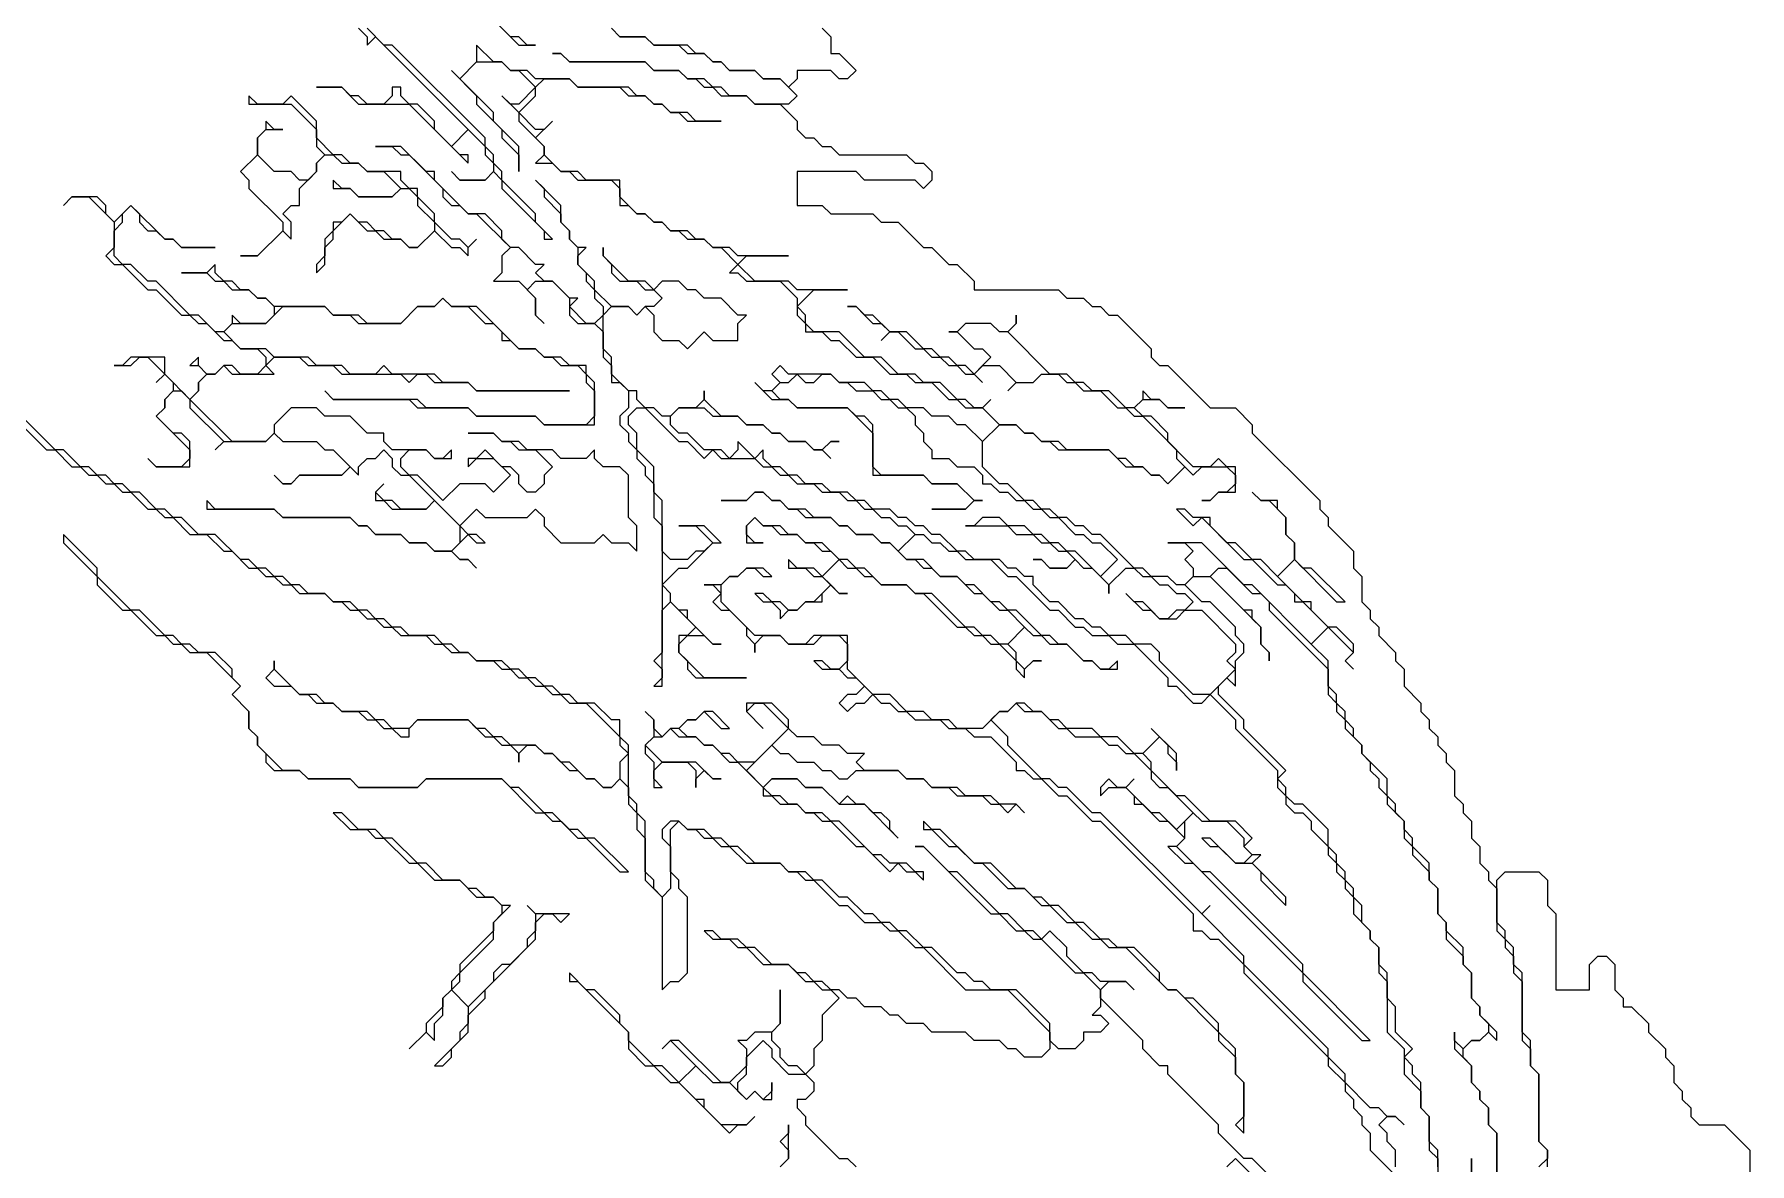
# Model space of a CAD drawing. Header units: metres. Extents: x 0 to 1000, y 0 to 1405.
# Drawn here: x 644.9 to 695.7, y 851.1 to 884.6 of the extents above; entities that cross this region are included whole.
import ezdxf

# ---------------------------------------------------------------- set-up
doc = ezdxf.new("R2010")
doc.units = ezdxf.units.M

msp = doc.modelspace()

# ---------------------------------------------------------------- linework, layer by layer
for points in [[(654.5, 884.75), (654.75, 884.5), (654.75, 884.25), (655, 884.5), (657.75, 881.75), (657.25, 881.25), (656.75, 881.75), (656.75, 882), (656.25, 882.5), (656, 882.5), (655.75, 882.75), (655.75, 883), (655.5, 883), (655.5, 882.75), (655.25, 882.5), (654.75, 882.5), (654.5, 882.75), (654.25, 882.75), (654, 883), (653.25, 883), (654, 883), (654.5, 882.5), (656, 882.5), (657.75, 880.75), (657.75, 881), (657.5, 881), (657.25, 881.25), (657.75, 881.75), (658.25, 881.25), (658.25, 881), (658.5, 880.75), (658.5, 880.5), (658.25, 880.25), (657.5, 880.25), (657.25, 880.5), (657.5, 880.25), (658.25, 880.25), (658.5, 880.5), (658.75, 880.25), (658.75, 880), (660, 878.75), (660, 878.5), (660.25, 878.5), (659.75, 879), (659.75, 879.25), (658.75, 880.25), (658.75, 880.5), (658.5, 880.75), (658.5, 881), (658.25, 881.25), (658.25, 881.5), (655.5, 884.25), (655.25, 884.25), (654.75, 884.75)], [(658.75, 884.75), (659.25, 884.25), (659.75, 884.25), (659.5, 884.25), (659.25, 884.5), (659, 884.5), (658.5, 885)], [(662, 884.75), (662.25, 884.5), (663, 884.5), (663.25, 884.25), (664, 884.25), (664.25, 884), (664.75, 884), (665, 883.75), (665.25, 883.75), (665.5, 883.5), (666.25, 883.5), (666.5, 883.25), (667, 883.25), (667.5, 882.75), (667.25, 882.5), (666.25, 882.5), (666, 882.75), (665.5, 882.75), (665.25, 883), (665, 883), (664.75, 883.25), (664.25, 883.25), (664, 883.5), (663.25, 883.5), (663, 883.75), (660.75, 883.75), (660.5, 884), (660.25, 884), (660.5, 884), (660.75, 883.75), (663, 883.75), (663.25, 883.5), (664, 883.5), (664.25, 883.25), (664.5, 883.25), (664.75, 883), (665, 883), (665.25, 882.75), (666, 882.75), (666.25, 882.5), (667, 882.5), (667.5, 882), (667.5, 881.75), (667.75, 881.5), (668, 881.5), (668.25, 881.25), (668.5, 881.25), (668.75, 881), (670.75, 881), (671, 880.75), (671.25, 880.75), (671.5, 880.5), (671.5, 880.25), (671.25, 880), (671, 880.25), (669.5, 880.25), (669.25, 880.5), (667.5, 880.5), (667.5, 879.5), (668.25, 879.5), (668.5, 879.25), (669.75, 879.25), (670, 879), (670.5, 879), (671.25, 878.25), (671.5, 878.25), (672, 877.75), (672.25, 877.75), (672.75, 877.25), (672.75, 877), (675.25, 877), (675.5, 876.75), (676, 876.75), (676.25, 876.5), (676.5, 876.5), (676.75, 876.25), (677, 876.25), (678, 875.25), (678, 875), (678.25, 874.75), (678.5, 874.75), (679.75, 873.5), (680.5, 873.5), (681, 873), (681, 872.75), (683, 870.75), (683, 870.5), (683.25, 870.25), (683.25, 870), (684, 869.25), (684, 868.75), (684.25, 868.5), (684.25, 867.75), (684.5, 867.5), (684.5, 867.25), (684.75, 867), (684.75, 866.75), (685.25, 866.25), (685.25, 866), (685.5, 865.75), (685.5, 865.25), (686, 864.75), (686, 864.5), (686.25, 864.25), (686.25, 864), (686.5, 863.75), (686.5, 863.5), (686.75, 863.25), (686.75, 863), (687, 862.75), (687, 862), (687.25, 861.75), (687.25, 861.5), (687.5, 861.25), (687.5, 860.75), (687.75, 860.5), (687.75, 860), (688, 859.75), (688, 859.5), (688.25, 859.25), (688.25, 858), (688.5, 857.75), (688.5, 857.5), (688.75, 857.25), (688.75, 856.75), (689, 856.5), (689, 854.75), (689.25, 854.5), (689.25, 854), (689.5, 853.75), (689.5, 851.75), (689.75, 851.5), (689.75, 851.25), (689.5, 851)], [(668.25, 884.75), (668.5, 884.5), (668.5, 884), (668.75, 884), (669.25, 883.5), (669, 883.25), (668.75, 883.25), (668.5, 883.5), (667.5, 883.5), (667.5, 883.25), (667.25, 883), (667, 883.25), (666.5, 883.25), (666.25, 883.5), (665.5, 883.5), (665.25, 883.75), (665, 883.75), (664.75, 884), (664.5, 884), (664.25, 884.25), (663.25, 884.25), (663, 884.5), (662.25, 884.5), (662, 884.75)], [(688.25, 846.5), (688.25, 852), (688, 852.25), (688, 852.75), (687.75, 853), (687.75, 853.25), (687.5, 853.5), (687.5, 854), (687.25, 854.25), (687.25, 854.5), (687.5, 854.75), (687.75, 854.75), (688, 855), (688.25, 854.75), (688.25, 855), (687.75, 855.5), (687.75, 855.75), (687.5, 856), (687.5, 856.75), (687.25, 857), (687.25, 857.5), (686.75, 858), (686.75, 858.25), (686.5, 858.5), (686.5, 859.25), (686.25, 859.5), (686.25, 860), (685.75, 860.5), (685.75, 860.75), (685.5, 861), (685.5, 861.25), (685.25, 861.5), (685.25, 861.75), (685, 862), (685, 862.5), (684.25, 863.25), (684.25, 863.5), (684, 863.75), (684, 864), (683.75, 864.25), (683.75, 864.5), (683.5, 864.75), (683.5, 865), (683.25, 865.25), (683.25, 866), (682.75, 866.5), (683.25, 867), (684, 866.25), (683.75, 866), (684, 865.75), (683.75, 866), (684, 866.25), (684, 866.5), (683.5, 867), (683.25, 867), (682.75, 867.5), (682.75, 867.75), (682.5, 867.75), (681.75, 868.5), (682.25, 869), (683.5, 867.75), (683.75, 867.75), (682.75, 868.75), (682.5, 868.75), (682.25, 869), (682.25, 869.5), (682, 869.75), (682, 870.25), (681.75, 870.5), (681.75, 870.75), (681.25, 870.75), (681, 871), (681.25, 870.75), (681.5, 870.75), (682, 870.25), (682, 869.75), (682.25, 869.5), (682.25, 869), (681.75, 868.5), (681.25, 869), (681, 869), (680.5, 869.5), (680.25, 869.5), (679.75, 870), (679.75, 870.25), (679.25, 870.25), (679, 870.5), (678.75, 870.5), (679.25, 870), (679.5, 870.25), (680.75, 869), (681, 869), (681.75, 868.25), (682, 868.25), (682.25, 868), (682.25, 867.75), (682.5, 867.75), (683.25, 867), (682.75, 866.5), (681, 868.25), (680.75, 868.25), (679.5, 869.5), (678.5, 869.5), (679, 869.5), (679.25, 869.25), (679, 869), (679.25, 868.75), (679.25, 868.5), (679, 868.25), (678.75, 868.25), (678.5, 868.5), (678, 868.5), (677.75, 868.75), (677.5, 868.75), (676.5, 869.75), (676.25, 869.75), (676, 870), (675.75, 870), (675.5, 870.25), (675.25, 870.25), (675, 870.5), (674.75, 870.5), (674.5, 870.75), (674.25, 870.75), (673.75, 871.25), (673.5, 871.25), (673, 871.75), (673, 872.5), (673.5, 873), (674, 873), (674.25, 872.75), (674.5, 872.75), (674.75, 872.5), (675, 872.5), (675.25, 872.25), (676.75, 872.25), (677.25, 871.75), (677.75, 871.75), (678, 871.5), (678.25, 871.5), (678.5, 871.25), (679, 871.75), (679.25, 871.5), (679.5, 871.75), (680.25, 871.75), (680.5, 871.5), (680.5, 871.25), (680.25, 871), (680, 871), (679.75, 870.75), (679.5, 870.75), (679.75, 870.75), (680, 871), (680.5, 871), (680.5, 871.75), (680.25, 871.75), (680, 872), (679.75, 871.75), (679.25, 871.75), (678.5, 872.5), (678.5, 872.75), (678, 873.25), (677.75, 873.25), (677.5, 873.5), (677.75, 873.75), (678.25, 873.75), (678.5, 873.5), (679, 873.5), (678.5, 873.5), (678.25, 873.75), (678, 873.75), (677.75, 874), (677.75, 873.75), (677.5, 873.5), (677.25, 873.5), (676.75, 874), (676.25, 874), (676, 874.25), (675.75, 874.25), (675.5, 874.5), (675, 874.5), (673.75, 875.75), (674, 876), (674, 876.25), (674, 876), (673.75, 875.75), (673.5, 875.75), (673.25, 876), (672.5, 876), (672.25, 875.75), (672, 875.75), (672.25, 875.75), (672.75, 875.25), (673, 875.25), (673.25, 875), (672.75, 874.5), (672.5, 874.75), (672.25, 874.75), (672, 875), (671.75, 875), (671.5, 875.25), (671.25, 875.25), (670.75, 875.75), (670.25, 875.75), (669.75, 876.25), (669.5, 876.25), (669.25, 876.5), (669, 876.5), (669.25, 876.5), (669.75, 876), (670, 876), (670.25, 875.75), (670, 875.5), (670.25, 875.75), (670.5, 875.75), (671, 875.25), (671.25, 875.25), (671.5, 875), (671.75, 875), (672, 874.75), (672.25, 874.75), (672.5, 874.5), (672.75, 874.5), (673, 874.25), (672.75, 874.5), (673, 874.75), (673.5, 874.75), (674, 874.25), (673.75, 874), (674, 874.25), (674.5, 874.25), (674.75, 874.5), (675.25, 874.5), (675.5, 874.25), (675.75, 874.25), (676, 874), (676.5, 874), (677, 873.5), (677.25, 873.5), (677.5, 873.25), (677.75, 873.25), (678.75, 872.25), (678.75, 872), (679, 871.75), (678.5, 871.25), (678.25, 871.5), (678, 871.5), (677.75, 871.75), (677.5, 871.75), (677.25, 872), (677, 872), (676.75, 872.25), (675.5, 872.25), (675.25, 872.5), (674.75, 872.5), (674.5, 872.75), (674.25, 872.75), (674, 873), (673.5, 873), (673, 873.5), (673.25, 873.75), (673, 873.5), (672.75, 873.5), (672.5, 873.75), (672.25, 873.75), (671.75, 874.25), (671.25, 874.25), (671, 874.5), (670.5, 874.5), (670, 875), (669.5, 875), (668.75, 875.75), (668, 875.75), (667.75, 876), (667.75, 876.25), (667.5, 876.5), (668, 877), (669, 877), (667.5, 877), (667.25, 877.25), (666.25, 877.25), (665.75, 877.75), (666, 878), (667.25, 878), (665.75, 878), (665.5, 878.25), (665, 878.25), (664.75, 878.5), (664.5, 878.5), (664.25, 878.75), (663.75, 878.75), (663.5, 879), (663.25, 879), (663, 879.25), (662.75, 879.25), (662.25, 879.75), (662.25, 880.25), (661.25, 880.25), (661, 880.5), (660.5, 880.5), (660, 881), (660, 881.25), (659.75, 881.5), (660.25, 882), (660, 881.75), (659.75, 881.75), (659.25, 882.25), (659.75, 882.75), (659.75, 883), (660, 883.25), (660.75, 883.25), (661, 883), (662.25, 883), (662.5, 882.75), (663, 882.75), (663.25, 882.5), (663.5, 882.5), (663.75, 882.25), (664, 882.25), (664.25, 882), (665.25, 882), (664.5, 882), (664.25, 882.25), (663.75, 882.25), (663.5, 882.5), (663.25, 882.5), (663, 882.75), (662.75, 882.75), (662.5, 883), (661, 883), (660.75, 883.25), (659.75, 883.25), (659.5, 883.5), (659, 883.5), (658.75, 883.75), (658.5, 883.75), (658, 884.25), (658, 883.75), (657.5, 883.25), (657.25, 883.5), (658, 882.75), (658, 882.5), (658.75, 881.75), (658.75, 881.5), (659.25, 881), (659.25, 880.5), (659.25, 881.25), (658.5, 882), (658.5, 882.25), (657.5, 883.25), (658, 883.75), (658.75, 883.75), (659, 883.5), (659.25, 883.5), (659.75, 883), (659.25, 882.5), (659, 882.5), (658.75, 882.75), (659.25, 882.25), (659.25, 882), (660, 881.25), (660, 881), (659.75, 880.75), (660.25, 880.75), (660.5, 880.5), (660.75, 880.5), (661, 880.25), (662, 880.25), (662.25, 880), (662.25, 879.5), (662.5, 879.5), (662.75, 879.25), (663, 879.25), (663.25, 879), (663.5, 879), (663.75, 878.75), (664, 878.75), (664.25, 878.5), (664.75, 878.5), (665, 878.25), (665.25, 878.25), (665.75, 877.75), (665.5, 877.5), (665.75, 877.5), (666, 877.25), (667, 877.25), (667.5, 876.75), (667.5, 876.25), (667.75, 876), (667.75, 875.75), (668.25, 875.75), (668.5, 875.5), (668.75, 875.5), (669.25, 875), (669.75, 875), (670.25, 874.5), (670.75, 874.5), (671, 874.25), (671.5, 874.25), (672, 873.75), (672.25, 873.75), (672.5, 873.5), (673, 873.5), (673.5, 873), (673, 872.5), (672.5, 873), (672.25, 873), (672, 873.25), (671.5, 873.25), (671.25, 873.5), (670.75, 873.5), (670.5, 873.75), (670.25, 873.75), (670, 874), (669.75, 874), (669.5, 874.25), (668.75, 874.25), (668.5, 874.5), (667.25, 874.5), (667, 874.75), (666.75, 874.5), (667, 874.25), (666.75, 874), (666.5, 874), (666.25, 874.25), (666.75, 873.75), (667.25, 873.75), (667.5, 873.5), (669, 873.5), (669.75, 872.75), (669.75, 871.5), (671.25, 871.5), (671.5, 871.25), (672.25, 871.25), (672.75, 870.75), (672.5, 870.5), (671.5, 870.5), (672.5, 870.5), (672.75, 870.75), (673, 870.75), (672.75, 870.75), (672.25, 871.25), (671.5, 871.25), (671.25, 871.5), (670, 871.5), (669.75, 871.75), (669.75, 873), (669.5, 873.25), (669.25, 873.25), (669, 873.5), (667.5, 873.5), (667.25, 873.75), (667, 873.75), (666.75, 874), (667, 874.25), (667.25, 874.25), (667.5, 874.5), (667.75, 874.25), (668, 874.25), (668.25, 874.5), (668.5, 874.5), (668.75, 874.25), (669, 874.25), (669.25, 874), (669.75, 874), (670, 873.75), (670.25, 873.75), (670.5, 873.5), (670.75, 873.5), (671, 873.25), (671, 873), (671.25, 872.75), (671.25, 872.5), (671.5, 872.25), (671.5, 872), (672, 872), (672.25, 871.75), (672.75, 871.75), (673, 871.5), (673, 871.25), (673.25, 871.25), (673.5, 871), (673.75, 871), (674, 870.75), (674.25, 870.75), (674.5, 870.5), (674.75, 870.5), (675, 870.25), (675.25, 870.25), (675.75, 869.75), (676, 869.75), (676.25, 869.5), (676.5, 869.5), (677, 869), (676.5, 868.5), (675.75, 869.25), (675.5, 869.25), (675.25, 869.5), (675, 869.5), (674.75, 869.75), (674.5, 869.75), (674.25, 870), (673.75, 870), (673.5, 870.25), (673, 870.25), (672.75, 870), (672.5, 870), (673.75, 870), (674, 869.75), (674.5, 869.75), (674.75, 869.5), (675, 869.5), (675.25, 869.25), (675.5, 869.25), (675.75, 869), (675.5, 868.75), (675, 868.75), (674.75, 869), (674.5, 869), (674.75, 869), (675, 868.75), (675.5, 868.75), (675.75, 869), (676, 868.75), (676.25, 868.75), (676.75, 868.25), (676.75, 868), (676.75, 868.25), (677.25, 868.75), (677.5, 868.75), (677.75, 868.5), (678, 868.5), (678.25, 868.25), (678.5, 868.25), (678.75, 868), (679, 868), (679.25, 867.75), (679, 867.5), (678.75, 867.5), (678.5, 867.25), (678.25, 867.25), (677.75, 867.75), (677.5, 867.75), (677.25, 868), (677.75, 867.5), (678, 867.5), (678.25, 867.25), (678.75, 867.25), (679, 867.5), (679.5, 867.5), (680.5, 866.5), (680.5, 866.25), (680.25, 866), (680.5, 865.75), (679.75, 865), (679.25, 865), (678.25, 866), (678.25, 866.25), (678, 866.5), (677.5, 866.5), (677.25, 866.75), (676.75, 866.75), (676.5, 867), (676.25, 867), (676, 867.25), (675.75, 867.25), (675.25, 867.75), (675, 867.75), (674.5, 868.25), (674.5, 868.5), (674.25, 868.5), (674, 868.75), (673.75, 868.75), (673.5, 869), (672.75, 869), (672.5, 869.25), (672.25, 869.25), (671.75, 869.75), (671.5, 869.75), (671.25, 870), (671, 870), (670.75, 870.25), (670.5, 870.25), (670.25, 870.5), (669.75, 870.5), (669.5, 870.75), (669.25, 870.75), (669, 871), (668.5, 871), (668.25, 871.25), (667.75, 871.25), (667.5, 871.5), (667.25, 871.5), (667, 871.75), (666.75, 871.75), (666.5, 872), (666.5, 872.25), (666.25, 872), (665.75, 872.5), (665.75, 872.25), (665.5, 872), (665.25, 872.25), (664.75, 872.25), (664.25, 872.75), (664, 872.75), (663.75, 873), (663.75, 873.25), (664, 873.5), (664.75, 873.5), (665, 873.25), (665.75, 873.25), (666, 873), (666.5, 873), (666.75, 872.75), (667, 872.75), (667.25, 872.5), (667.75, 872.5), (668, 872.25), (668.25, 872.25), (668.5, 872), (668.25, 872.25), (668.5, 872.5), (668.75, 872.5), (668.5, 872.5), (668.25, 872.25), (668, 872.25), (667.75, 872.5), (667.25, 872.5), (667, 872.75), (666.75, 872.75), (666.5, 873), (666, 873), (665.75, 873.25), (665.25, 873.25), (664.75, 873.75), (664.75, 874), (664.75, 873.75), (664.5, 873.5), (664, 873.5), (663.75, 873.25), (663.5, 873.25), (663.25, 873.5), (663, 873.5), (662.75, 873.75), (662.75, 874), (662.5, 874), (662, 874.5), (662, 875), (661.75, 875.25), (661.75, 876.25), (662, 876.5), (662.5, 876.5), (662.75, 876.25), (663, 876.5), (663.25, 876.25), (663.25, 875.75), (663.5, 875.5), (664, 875.5), (664.25, 875.25), (664.75, 875.75), (665, 875.5), (665.75, 875.5), (665.75, 876), (666, 876.25), (665.75, 876.25), (665.25, 876.75), (664.75, 876.75), (664.5, 877), (664.25, 877), (664, 877.25), (663.5, 877.25), (663.25, 877), (663, 877.25), (662.5, 877.25), (661.75, 878), (661.75, 878.25), (661.75, 878), (662, 877.75), (662, 877.5), (662.25, 877.25), (662.75, 877.25), (663, 877), (663.25, 877), (663.5, 876.75), (663.25, 876.5), (663, 876.5), (662.75, 876.25), (662.5, 876.5), (662, 876.5), (661.5, 877), (661.5, 877.25), (661, 877.75), (661, 878), (661.25, 878.25), (661, 878.25), (660.75, 878.5), (660.75, 878.75), (660.5, 879), (660.5, 879.5), (659.75, 880.25), (660, 880), (660, 879.75), (660.5, 879.25), (660.5, 879), (660.75, 878.75), (660.75, 878.5), (661, 878.25), (661, 877.75), (661.25, 877.5), (661.25, 877.25), (661.5, 877), (661.5, 876.75), (661.75, 876.5), (661.75, 876.25), (661.5, 876), (661.25, 876), (660.75, 876.5), (661, 876.75), (660.75, 876.75), (660.25, 877.25), (660, 877.25), (659.75, 877.5), (660, 877.75), (659.75, 877.75), (659.25, 878.25), (659, 878.25), (658.75, 878.5), (658.75, 878.75), (658.25, 879.25), (657.75, 879.25), (656.75, 880.25), (656.75, 880.5), (656.5, 880.5), (655.75, 881.25), (655, 881.25), (655.5, 881.25), (655.75, 881), (656, 881), (657, 880), (657, 879.75), (657.25, 879.5), (657.5, 879.5), (657.75, 879.25), (658, 879.25), (659, 878.25), (658.75, 878), (658.75, 877.5), (658.5, 877.25), (659.25, 877.25), (659.75, 876.75), (659.75, 876.25), (660, 876), (659.75, 876.25), (659.75, 876.75), (659.5, 877), (659.75, 877.25), (660.25, 877.25), (660.75, 876.75), (660.75, 876.25), (661, 876), (661.5, 876), (661.75, 875.75), (661.75, 875), (662, 874.75), (662, 874.25), (662.25, 874.25), (662.5, 874), (662.5, 873.5), (662.25, 873.25), (662.25, 873), (662.5, 872.75), (662.5, 872.5), (662.75, 872.25), (662.75, 872), (663, 871.75), (663, 871.5), (663.25, 871.25), (663.25, 870.25), (663.5, 870), (663.5, 866.25), (663.25, 866), (663.5, 865.75), (663.5, 865.5), (663.25, 865.25), (663.5, 865.25), (663.5, 867.5), (663.75, 867.75), (664.5, 867), (664.25, 866.75), (664, 866.75), (664, 866.25), (664.25, 866), (664.25, 865.75), (664.5, 865.5), (666, 865.5), (664.75, 865.5), (664, 866.25), (664, 866.5), (664.25, 866.75), (664.75, 866.75), (665, 866.5), (665.25, 866.5), (665, 866.5), (664.25, 867.25), (664.25, 867.5), (664, 867.5), (663.75, 867.75), (663.75, 868), (663.5, 868.25), (664, 868.75), (664.25, 868.75), (665, 869.5), (665.25, 869.5), (664.75, 870), (664, 870), (664.5, 870), (665, 869.5), (664.75, 869.25), (664.5, 869.25), (664.25, 869), (663.75, 869), (663.5, 869.25), (663.5, 870.75), (663.25, 871), (663.25, 871.75), (662.75, 872.25), (662.75, 872.75), (662.5, 873), (662.5, 873.25), (662.75, 873.5), (663, 873.5), (664, 872.5), (664.25, 872.5), (664.75, 872), (665, 872.25), (665.25, 872), (666.25, 872), (666.5, 871.75), (666.75, 871.75), (667, 871.5), (667.25, 871.5), (667.5, 871.25), (668, 871.25), (668.25, 871), (668.75, 871), (669, 870.75), (669.25, 870.75), (669.5, 870.5), (669.75, 870.5), (670, 870.25), (670.25, 870.25), (670.5, 870), (670.75, 870), (671, 869.75), (670.5, 869.25), (670.25, 869.5), (670, 869.5), (669.75, 869.75), (669.25, 869.75), (669, 870), (668.75, 870), (668.5, 870.25), (668, 870.25), (667.75, 870.5), (667.25, 870.5), (667, 870.75), (666.75, 870.75), (666.5, 871), (666.25, 871), (666, 870.75), (665.25, 870.75), (666, 870.75), (666.25, 871), (666.5, 871), (666.75, 870.75), (667, 870.75), (667.25, 870.5), (667.5, 870.5), (667.75, 870.25), (668.5, 870.25), (668.75, 870), (669, 870), (669.25, 869.75), (669.75, 869.75), (670, 869.5), (670.25, 869.5), (670.75, 869), (671, 869), (671.25, 868.75), (671.5, 868.75), (671.75, 868.5), (672.25, 868.5), (672.75, 868), (673, 868), (673.5, 867.5), (673.75, 867.5), (674.25, 867), (673.75, 866.5), (673.5, 866.5), (673.25, 866.75), (673, 866.75), (672.75, 867), (672.5, 867), (671.5, 868), (671, 868), (670.75, 868.25), (670, 868.25), (669.5, 868.75), (669.25, 868.75), (669, 869), (668.75, 869), (668.25, 869.5), (667.75, 869.5), (667.5, 869.75), (667.25, 869.75), (667, 870), (666.5, 870), (666.25, 870.25), (666, 870), (666, 869.5), (666.5, 869.5), (666.25, 869.5), (666, 869.75), (666, 870), (666.25, 870.25), (666.5, 870), (666.75, 870), (667, 869.75), (667.5, 869.75), (667.75, 869.5), (668, 869.5), (668.25, 869.25), (668.5, 869.25), (668.75, 869), (668.25, 868.5), (668, 868.75), (667.5, 868.75), (667.25, 869), (667.25, 868.75), (667.75, 868.75), (668, 868.5), (668.25, 868.5), (668.5, 868.25), (668, 867.75), (667.75, 867.75), (667.5, 867.5), (667.25, 867.5), (667, 867.75), (666.75, 867.75), (666.5, 868), (666.25, 868), (666.5, 867.75), (666.75, 867.75), (667, 867.5), (667, 867.25), (667.25, 867.5), (667.5, 867.5), (667.75, 867.75), (668.25, 867.75), (668.25, 868), (668.5, 868.25), (668.75, 868), (669, 868), (668.75, 868), (668.25, 868.5), (668.75, 869), (669, 868.75), (669.25, 868.75), (669.5, 868.5), (669.75, 868.5), (670, 868.25), (670.75, 868.25), (671, 868), (671.25, 868), (672.25, 867), (672.5, 867), (672.75, 866.75), (673, 866.75), (673.25, 866.5), (673.5, 866.5), (674, 866), (674, 865.75), (674.25, 865.5), (674.25, 865.75), (674.5, 866), (674.75, 866), (674.5, 866), (674.25, 865.75), (674, 866), (674, 866.25), (673.75, 866.5), (674.25, 867), (674.5, 866.75), (674.75, 866.75), (675, 866.5), (675.5, 866.5), (676, 866), (676.25, 866), (676.5, 865.75), (677, 865.75), (677, 866), (676.75, 865.75), (676.5, 865.75), (676.25, 866), (676, 866), (675.5, 866.5), (675.25, 866.5), (675, 866.75), (674.75, 866.75), (674, 867.5), (673.75, 867.5), (673.5, 867.75), (673.25, 867.75), (672.75, 868.25), (672.5, 868.25), (672.25, 868.5), (671.75, 868.5), (671.25, 869), (670.75, 869), (670.5, 869.25), (671, 869.75), (671.25, 869.75), (671.5, 869.5), (671.75, 869.5), (672, 869.25), (672.25, 869.25), (672.5, 869), (673.25, 869), (673.75, 868.5), (674, 868.5), (675, 867.5), (675.25, 867.5), (675.75, 867), (676, 867), (676.25, 866.75), (676.75, 866.75), (677, 866.5), (677.5, 866.5), (678.5, 865.5), (678.5, 865.25), (678.75, 865.25), (679.25, 864.75), (679.5, 864.75), (679.75, 865), (680.5, 864.25), (680.5, 864), (681.75, 862.75), (681.75, 862.25), (682, 862), (682, 861.75), (682.25, 861.5), (682.5, 861.5), (682.75, 861.25), (682.75, 861), (683.25, 860.5), (683.25, 860.25), (683.5, 860), (683.5, 859.75), (683.75, 859.5), (683.75, 859.25), (684, 859), (684, 858.5), (684.5, 858), (684.5, 857.75), (684.75, 857.5), (684.75, 856.75), (685, 856.5), (685, 855), (685.5, 854.5), (685.5, 853.75), (686, 853.25), (686, 852.75), (686.25, 852.5), (686.25, 851.5), (686.5, 851.25), (686.5, 848.5)], [(681.5, 850.75), (681, 851.25), (680.75, 851.25), (680, 852), (680, 852.25), (678.5, 853.75), (678.5, 854), (678.25, 854), (677.75, 854.5), (677.75, 854.75), (676.5, 856), (676.5, 856.25), (676.75, 856.5), (677.25, 856.5), (677.5, 856.25), (677.25, 856.5), (676.5, 856.5), (676.25, 856.75), (676, 856.75), (675.5, 857.25), (675.5, 857.5), (675, 858), (674.75, 857.75), (674.5, 858), (674.25, 858), (673.75, 858.5), (673.5, 858.5), (672.25, 859.75), (672, 859.75), (671.25, 860.5), (671, 860.5), (671.25, 860.5), (673.25, 858.5), (673.5, 858.5), (674, 858), (674.25, 858), (674.5, 857.75), (674.75, 857.75), (675.75, 856.75), (676, 856.75), (676.5, 856.25), (676.5, 855.75), (676.25, 855.5), (676.5, 855.5), (676.75, 855.25), (676.5, 855), (676, 855), (676, 854.75), (675.75, 854.5), (675.25, 854.5), (675, 854.75), (675, 855.25), (674, 856.25), (673.25, 856.25), (673, 856.5), (672.75, 856.5), (672.5, 856.75), (672.25, 856.75), (671.5, 857.5), (671.25, 857.5), (670.75, 858), (670.5, 858), (670.25, 858.25), (670, 858.25), (669.75, 858.5), (669.5, 858.5), (669, 859), (668.75, 859), (668.25, 859.5), (668, 859.5), (667.75, 859.75), (667.25, 859.75), (667, 860), (666.25, 860), (665.75, 860.5), (665.5, 860.5), (665.25, 860.75), (665, 860.75), (664.75, 861), (664.25, 861), (664, 861.25), (663.75, 861.25), (663.5, 861), (663.5, 860.75), (663.75, 860.5), (663.75, 859.25), (663.5, 859), (663.25, 859.25), (663.25, 859.5), (663, 859.75), (663, 861.25), (662.75, 861.5), (662.75, 861.75), (662.5, 862), (662.5, 863.5), (662.25, 863.75), (662.25, 864.25), (662, 864.25), (661.5, 864.75), (661, 864.75), (660.75, 865), (660.5, 865), (660.25, 865.25), (660, 865.25), (659.75, 865.5), (659.5, 865.5), (659.25, 865.75), (659, 865.75), (658.75, 866), (658, 866), (657.75, 866.25), (657.5, 866.25), (657.25, 866.5), (657, 866.5), (656.75, 866.75), (656, 866.75), (655.75, 867), (655.5, 867), (655.25, 867.25), (655, 867.25), (654.75, 867.5), (654.5, 867.5), (654.25, 867.75), (653.75, 867.75), (653.5, 868), (653, 868), (652.75, 868.25), (652.5, 868.25), (652.25, 868.5), (652, 868.5), (651.75, 868.75), (651.5, 868.75), (651.25, 869), (651, 869), (650.25, 869.75), (649.75, 869.75), (649.25, 870.25), (649, 870.25), (648.75, 870.5), (648.5, 870.5), (648, 871), (647.75, 871), (647.5, 871.25), (647.25, 871.25), (647, 871.5), (646.75, 871.5), (646.5, 871.75), (646.25, 871.75), (645.75, 872.25), (645.5, 872.25), (643, 874.75)], [(643, 874.5), (645.25, 872.25), (645.5, 872.25), (646, 871.75), (646.25, 871.75), (646.5, 871.5), (646.75, 871.5), (647, 871.25), (647.25, 871.25), (647.5, 871), (647.75, 871), (648.25, 870.5), (648.5, 870.5), (648.75, 870.25), (649, 870.25), (649.5, 869.75), (650, 869.75), (650.5, 869.25), (650.75, 869.25), (651.25, 868.75), (651.5, 868.75), (651.75, 868.5), (652, 868.5), (652.25, 868.25), (652.5, 868.25), (652.75, 868), (653.5, 868), (653.75, 867.75), (654, 867.75), (654.25, 867.5), (654.5, 867.5), (654.75, 867.25), (655, 867.25), (655.25, 867), (655.5, 867), (655.75, 866.75), (656.5, 866.75), (656.75, 866.5), (657, 866.5), (657.25, 866.25), (657.75, 866.25), (658, 866), (658.5, 866), (658.75, 865.75), (659, 865.75), (659.25, 865.5), (659.5, 865.5), (659.75, 865.25), (660, 865.25), (660.25, 865), (660.5, 865), (660.75, 864.75), (661.25, 864.75), (662.25, 863.75), (662.25, 863.5), (662.5, 863.25), (662.25, 863), (662.25, 862.5), (662, 862.25), (661.75, 862.25), (661.5, 862.5), (661.25, 862.5), (660.75, 863), (660.5, 863), (660.25, 863.25), (660, 863.25), (659.75, 863.5), (659, 863.5), (658.75, 863.75), (658.5, 863.75), (658.25, 864), (658, 864), (657.75, 864.25), (656.25, 864.25), (656, 864), (655.5, 864), (655.25, 864.25), (655, 864.25), (654.75, 864.5), (654, 864.5), (653.75, 864.75), (653.5, 864.75), (653.25, 865), (652.75, 865), (652, 865.75), (652, 866), (652, 865.75), (651.75, 865.5), (652, 865.25), (652.5, 865.25), (652.75, 865), (653, 865), (653.25, 864.75), (653.75, 864.75), (654, 864.5), (654.5, 864.5), (654.75, 864.25), (655, 864.25), (655.25, 864), (655.5, 864), (655.75, 863.75), (656, 863.75), (656, 864), (656.25, 864.25), (657.75, 864.25), (658.25, 863.75), (658.5, 863.75), (658.75, 863.5), (659, 863.5), (659.25, 863.25), (659.25, 863), (659.25, 863.25), (659.5, 863.5), (659.75, 863.5), (660, 863.25), (660.25, 863.25), (660.75, 862.75), (661, 862.75), (661.25, 862.5), (661.5, 862.5), (661.75, 862.25), (662, 862.25), (662.25, 862.5), (662.5, 862.25), (662.5, 861.75), (662.75, 861.5), (662.75, 861), (663, 860.75), (663, 859.5), (663.5, 859), (663.5, 856.25), (663.75, 856.5), (664, 856.5), (664.25, 856.75), (664.25, 859), (664, 859.25), (664, 859.5), (663.75, 859.75), (663.75, 861), (664, 861.25), (664.25, 861), (664.5, 861), (664.75, 860.75), (665, 860.75), (665.25, 860.5), (665.5, 860.5), (666, 860), (667, 860), (667.25, 859.75), (667.5, 859.75), (667.75, 859.5), (668, 859.5), (668.75, 858.75), (669, 858.75), (669.5, 858.25), (670, 858.25), (670.25, 858), (670.5, 858), (671, 857.5), (671.25, 857.5), (672.5, 856.25), (673.75, 856.25), (675, 855), (675, 854.5), (674.75, 854.25), (674.25, 854.25), (674, 854.5), (673.75, 854.5), (673.5, 854.75), (672.75, 854.75), (672.5, 855), (671.5, 855), (671.25, 855.25), (670.75, 855.25), (670.5, 855.5), (670.25, 855.5), (670, 855.75), (669.5, 855.75), (669.25, 856), (669, 856), (668.75, 856.25), (668.5, 856.25), (668.25, 856.5), (668, 856.5), (667.75, 856.75), (667.5, 856.75), (667.25, 857), (666.75, 857), (666.25, 857.5), (666, 857.5), (665.75, 857.75), (665.25, 857.75), (665, 858), (664.75, 858), (665, 857.75), (665.5, 857.75), (665.75, 857.5), (666, 857.5), (666.5, 857), (667.25, 857), (667.75, 856.5), (668, 856.5), (668.25, 856.25), (668.5, 856.25), (668.75, 856), (668.25, 855.5), (668.25, 854.75), (668, 854.5), (668, 854), (667.75, 853.75), (667.5, 854), (667.25, 854), (667, 854.25), (667, 854.5), (666.75, 854.75), (666.75, 855), (667, 855.25), (667, 856.25), (667, 855.25), (666.75, 855), (666.25, 855), (666, 854.75), (665.75, 854.75), (666, 854.5), (666, 854), (665.5, 853.5), (665.25, 853.5), (664, 854.75), (663.75, 854.75), (663.5, 854.5), (663.75, 854.75), (664.5, 854), (664, 853.5), (663.5, 854), (663.25, 854), (662.5, 854.75), (662.5, 855), (662.25, 855.25), (662.25, 855.5), (661.5, 856.25), (661.25, 856.25), (660.75, 856.75), (660.75, 856.5), (661, 856.5), (662.5, 855), (662.5, 854.5), (663, 854), (663.25, 854), (663.75, 853.5), (664, 853.5), (665.5, 852), (665.75, 852.25), (666, 852.25), (666.25, 852.5), (666, 852.25), (665.25, 852.25), (664.75, 852.75), (664.75, 853), (664.5, 853), (664, 853.5), (664.5, 854), (665, 853.5), (665.5, 853.5), (666, 853), (666.25, 853.25), (666.5, 853), (666.75, 853), (666.75, 853.5), (666.75, 853.25), (666.5, 853), (666.25, 853.25), (666, 853), (665.75, 853.25), (665.75, 853.5), (666, 853.75), (666, 854.25), (666.5, 854.75), (666.75, 854.5), (666.75, 854.25), (667.25, 853.75), (667.75, 853.75), (668, 853.5), (668, 853.25), (667.75, 853), (667.5, 853), (667.5, 852.75), (667.75, 852.5), (667.75, 852.25), (668.75, 851.25), (669, 851.25), (669.25, 851)], [(685.25, 851), (685.25, 851.5), (685, 851.75), (685, 852), (684.75, 852.25), (685, 852.5), (685.25, 852.5), (685.5, 852.25), (685.25, 852.5), (685, 852.5), (684.75, 852.75), (684.5, 852.75), (683.75, 853.5), (683.75, 853.75), (683.25, 854.25), (683.25, 854.5), (680.75, 857), (680.75, 857.25), (679.5, 858.5), (679.75, 858.75), (679.5, 858.5), (676.5, 861.5), (676.25, 861.5), (675.5, 862.25), (675.25, 862.25), (675, 862.5), (674.75, 862.5), (673.75, 863.5), (673.75, 863.75), (673.25, 864.25), (673.5, 864.5), (673.75, 864.5), (674, 864.75), (674.25, 864.5), (674.75, 864.5), (675.25, 864), (675.5, 864), (675.75, 863.75), (676.5, 863.75), (676.75, 863.5), (677, 863.5), (677.25, 863.25), (677.5, 863.25), (678, 862.75), (678, 862.5), (678.25, 862.25), (678.5, 862.25), (679.25, 861.5), (678.75, 861), (678.25, 861.5), (678, 861.5), (677.25, 862.25), (677.5, 862.5), (677.25, 862.25), (677, 862.25), (676.75, 862.5), (676.5, 862.25), (676.5, 862), (676.75, 862.25), (677.25, 862.25), (677.5, 862), (677.5, 861.75), (677.75, 861.75), (678.25, 861.25), (678.5, 861.25), (679, 860.75), (678.75, 860.5), (678.5, 860.5), (679, 860), (679.25, 860), (682.5, 856.75), (682.5, 856.5), (684.25, 854.75), (684.5, 854.75), (682.5, 856.75), (682.5, 857), (679.75, 859.75), (679.5, 859.75), (678.75, 860.5), (679, 860.75), (679, 861.25), (679.25, 861.5), (679.5, 861.25), (680.25, 861.25), (680.75, 860.75), (680.75, 860.5), (681, 860.25), (680.75, 860), (680.5, 860), (679.75, 860.75), (679.5, 860.75), (679.75, 860.5), (680, 860.5), (680.5, 860), (681, 860), (681.25, 859.75), (681.25, 859.5), (682, 858.75), (682, 859), (681, 860), (681.25, 860.25), (681, 860.25), (680.75, 860.5), (681, 860.75), (680.5, 861.25), (679.75, 861.25), (679, 862), (678.75, 862), (678, 862.75), (678, 863), (677.75, 863.25), (678.25, 863.75), (678.5, 863.5), (678.5, 863.25), (678.75, 863), (678.75, 862.75), (678.75, 863.25), (678, 864), (678.25, 863.75), (677.75, 863.25), (677.5, 863.25), (677, 863.75), (676.5, 863.75), (676.25, 864), (675.5, 864), (675.25, 864.25), (675, 864.25), (674.75, 864.5), (674.5, 864.5), (674.25, 864.75), (674, 864.75), (673.75, 864.5), (673.5, 864.5), (673, 864), (672.25, 864), (672, 864.25), (671.5, 864.25), (671.25, 864.5), (670.75, 864.5), (670.25, 865), (669.75, 865), (669, 865.75), (669, 866.75), (668, 866.75), (667.75, 866.5), (667.25, 866.5), (667, 866.75), (666.25, 866.75), (665.25, 867.75), (665.25, 868.25), (665.5, 868.5), (665.75, 868.5), (666, 868.75), (666.25, 868.75), (666.5, 868.5), (666.75, 868.5), (666.5, 868.75), (666, 868.75), (665.75, 868.5), (665.5, 868.5), (665.25, 868.25), (664.75, 868.25), (665, 868.25), (665.25, 868), (665, 867.75), (665.25, 867.5), (665.5, 867.5), (666, 867), (666, 866.75), (666.25, 866.5), (666.25, 866.25), (666.25, 866.5), (666.5, 866.75), (667, 866.75), (667.25, 866.5), (668, 866.5), (668.25, 866.75), (668.75, 866.75), (669, 866.5), (669, 866), (668.75, 865.75), (668.5, 865.75), (668.25, 866), (668, 866), (668.25, 865.75), (668.75, 865.75), (669, 865.5), (669.25, 865.5), (669.5, 865.25), (669.25, 865), (669, 865), (668.75, 864.75), (669, 864.5), (669.25, 864.75), (669.5, 864.75), (669.75, 865), (670, 864.75), (670.25, 864.75), (670.5, 864.5), (670.75, 864.5), (671, 864.25), (671.75, 864.25), (672, 864), (672.5, 864), (672.75, 863.75), (673.25, 863.75), (674, 863), (674, 862.75), (674.25, 862.75), (674.5, 862.5), (674.75, 862.5), (675.25, 862), (675.5, 862), (676.25, 861.25), (676.5, 861.25), (679.25, 858.5), (679.25, 858), (679.5, 858), (679.75, 857.75), (680, 857.75), (680.75, 857), (680.75, 856.75), (683.25, 854.25), (683.25, 854), (683.75, 853.5), (683.75, 853.25), (684, 853), (684, 852.75), (684.25, 852.5), (684.25, 852.25), (684.5, 852), (684.5, 851.5), (685.25, 850.75)], [(686.5, 851), (686.5, 851.5), (686.25, 851.75), (686.25, 852.5), (686, 852.75), (686, 853.5), (685.75, 853.75), (685.75, 854), (685.5, 854.25), (685.75, 854.5), (685.25, 855), (685.25, 855.75), (685, 856), (685, 856.75), (684.75, 857), (684.75, 857.5), (684.5, 857.75), (684.5, 858), (684.25, 858.25), (684.25, 858.75), (684, 859), (684, 859.25), (683.75, 859.5), (683.75, 859.75), (683.5, 860), (683.5, 860.25), (683.25, 860.5), (683.25, 861), (682.5, 861.75), (682.25, 861.75), (682, 862), (682, 862.25), (681.75, 862.5), (682, 862.75), (680.75, 864), (680.75, 864.25), (680, 865), (680, 865.25), (680.25, 865.5), (680.5, 865.25), (680.5, 866), (680.75, 866.25), (680.75, 866.5), (680.5, 866.75), (680.5, 867), (679.75, 867.75), (679.5, 867.75), (679, 868.25), (679.25, 868.5), (679.75, 868.5), (681.25, 867), (681.25, 866.5), (681.5, 866.25), (681.5, 866), (681.5, 866.25), (681.25, 866.5), (681.25, 867), (681, 867.25), (681, 867.5), (680.75, 867.5), (679.75, 868.5), (680, 868.75), (680.25, 868.75), (681, 868), (681.25, 868), (681.5, 867.75), (681.5, 867.5), (683.25, 865.75), (683.25, 865), (683.5, 864.75), (683.5, 864.5), (683.75, 864.25), (683.75, 864), (684.25, 863.5), (684.25, 863.25), (684.5, 863), (684.5, 862.75), (684.75, 862.5), (684.75, 862.25), (685, 862), (685, 861.75), (685.5, 861.25), (685.5, 860.75), (685.75, 860.5), (685.75, 860.25), (686.25, 859.75), (686.25, 859.5), (686.5, 859.25), (686.5, 858.5), (686.75, 858.25), (686.75, 857.75), (687.25, 857.25), (687.25, 857), (687.5, 856.75), (687.5, 856), (687.75, 855.75), (687.75, 855.5), (688, 855.25), (688, 855), (687.75, 854.75), (687.5, 854.75), (687.25, 854.5), (687, 854.75), (687, 855), (687, 854.5), (687.5, 854), (687.5, 853.5), (687.75, 853.25), (687.75, 853), (688, 852.75), (688, 852.25), (688.25, 852), (688.25, 845.75)], [(689.75, 851), (689.75, 851.5), (689.5, 851.75), (689.5, 853.75), (689.25, 854), (689.25, 854.75), (689, 855), (689, 856.75), (688.75, 857), (688.75, 857.5), (688.5, 857.75), (688.5, 858), (688.25, 858.25), (688.25, 859.5), (688.5, 859.75), (689.5, 859.75), (689.75, 859.5), (689.75, 858.75), (690, 858.5), (690, 856.25), (691, 856.25), (691, 857), (691.25, 857.25), (691.5, 857.25), (691.75, 857), (691.75, 856.25), (692, 856), (692, 855.75), (692.25, 855.75), (692.75, 855.25), (692.75, 855), (693.25, 854.5), (693.25, 854.25), (693.5, 854), (693.5, 853.5), (693.75, 853.25), (693.75, 853), (694, 852.75), (694, 852.5), (694.25, 852.25), (695, 852.25), (695.75, 851.5), (695.75, 850.5)], [(667, 851), (667.25, 851.25), (667.25, 852.25), (667.25, 852), (667, 851.75), (667.25, 851.5), (667.25, 851.25), (667, 851)], [(680.25, 851), (680.5, 851.25), (681.75, 850)], [(687.5, 850.5), (687.5, 851.25), (687.5, 850.5)]]:
    msp.add_lwpolyline(points)
for points in [[(651.25, 882.75), (651.25, 882.5), (652.5, 882.5), (653.25, 881.75), (653.25, 881.25), (653.5, 881), (653.25, 880.75), (653.25, 880.5), (653, 880.25), (652.75, 880.25), (652.5, 880.5), (652, 880.5), (651.5, 881), (651.5, 881.5), (651.75, 881.75), (652.25, 881.75), (652, 881.75), (651.75, 882), (651.75, 881.75), (651.5, 881.5), (651.5, 881), (651, 880.5), (651.25, 880.25), (651.25, 880), (652.25, 879), (652.25, 878.75), (651.5, 878), (651, 878), (651.5, 878), (652.25, 878.75), (652.5, 878.5), (652.5, 879), (652.25, 879.25), (652.5, 879.5), (652.75, 879.5), (652.75, 880), (653.25, 880.5), (653.25, 880.75), (653.5, 881), (653.75, 881), (654, 880.75), (654.5, 880.75), (654.75, 880.5), (655.25, 880.5), (655.75, 880), (655.5, 879.75), (654.5, 879.75), (654.25, 880), (654, 880), (653.75, 880.25), (653.75, 880), (654.25, 880), (654.5, 879.75), (655.5, 879.75), (655.75, 880), (656, 880), (656.25, 879.75), (656.25, 879.5), (656.75, 879), (656.75, 878.75), (656.25, 878.25), (656, 878.25), (655.75, 878.5), (655.5, 878.5), (655.25, 878.75), (655, 878.75), (654.75, 879), (654.5, 879), (654.25, 879.25), (654, 879), (653.75, 879), (653.75, 878.75), (653.5, 878.5), (653.5, 878), (653.25, 877.75), (653.25, 877.5), (653.5, 877.75), (653.5, 878.25), (653.75, 878.5), (653.75, 878.75), (654.25, 879.25), (654.75, 878.75), (655, 878.75), (655.25, 878.5), (655.75, 878.5), (656, 878.25), (656.25, 878.25), (656.75, 878.75), (657.25, 878.25), (657.5, 878.25), (657.75, 878), (657.75, 878.25), (658, 878.5), (657.75, 878.25), (657.5, 878.5), (657.25, 878.5), (656.75, 879), (656.75, 879.25), (656.25, 879.75), (656.25, 880), (656, 880), (655.75, 880.25), (655.75, 880.5), (654.75, 880.5), (654.5, 880.75), (654.25, 880.75), (654, 881), (653.75, 881), (653.25, 881.5), (653.25, 882), (652.5, 882.75), (652.25, 882.5), (651.5, 882.5)], [(646, 879.75), (645.75, 879.5), (646, 879.75), (646.5, 879.75), (647.25, 879), (647.25, 878.25), (647, 878), (647.25, 877.75), (647.5, 877.75), (648.25, 877), (648.5, 877), (649.25, 876.25), (649.5, 876.25), (649.75, 876), (650, 876), (650.5, 875.5), (650.75, 875.5), (651, 875.25), (651.5, 875.25), (651.75, 875), (651.75, 874.75), (651.5, 874.5), (651, 874.5), (650.75, 874.75), (650.5, 874.75), (650.25, 874.5), (650, 874.5), (649.75, 874.75), (649.75, 875), (649.5, 874.75), (649.75, 874.75), (650, 874.5), (649.75, 874.25), (649.75, 874), (649.5, 873.75), (648.75, 874.5), (648.75, 875), (647.75, 875), (647.5, 874.75), (647.25, 874.75), (647.75, 874.75), (648, 875), (648.25, 875), (648.75, 874.5), (648.5, 874.25), (648.75, 874.5), (649, 874.25), (649, 874), (648.75, 873.75), (648.75, 873.5), (648.5, 873.25), (649.5, 872.25), (649.5, 872), (649.25, 871.75), (648.5, 871.75), (648.25, 872), (648.5, 871.75), (649.5, 871.75), (649.5, 872.5), (649.25, 872.75), (649, 872.75), (648.5, 873.25), (648.75, 873.5), (648.75, 873.75), (649, 874), (649.25, 874), (649.5, 873.75), (649.5, 873.5), (650.5, 872.5), (650.25, 872.25), (650.5, 872.5), (651.75, 872.5), (652, 872.75), (652.25, 872.5), (653.25, 872.5), (653.5, 872.25), (653.75, 872.25), (654.25, 871.75), (654, 871.5), (652.75, 871.5), (652.5, 871.25), (652.25, 871.25), (652, 871.5), (652.25, 871.25), (652.5, 871.25), (652.75, 871.5), (654, 871.5), (654.25, 871.75), (654.5, 871.5), (654.5, 871.75), (654.75, 872), (655, 872), (655.25, 872.25), (655.5, 872), (655.5, 871.75), (655.75, 871.5), (656, 871.5), (656.75, 870.75), (656.5, 870.5), (655.75, 870.5), (655.5, 870.75), (655.25, 870.75), (655, 871), (655.25, 871.25), (655, 871), (655, 870.75), (655.25, 870.75), (655.5, 870.5), (656.5, 870.5), (656.75, 870.75), (657.5, 870), (657.5, 869.5), (657.25, 869.25), (656.75, 869.25), (656.5, 869.5), (656, 869.5), (655.75, 869.75), (655, 869.75), (654.75, 870), (654.5, 870), (654.25, 870.25), (652.25, 870.25), (652, 870.5), (650.25, 870.5), (650, 870.75), (650, 870.5), (652, 870.5), (652.25, 870.25), (654.25, 870.25), (654.5, 870), (654.75, 870), (655, 869.75), (655.75, 869.75), (656, 869.5), (656.5, 869.5), (656.75, 869.25), (657.25, 869.25), (657.5, 869), (657.75, 869), (658, 868.75), (657.75, 869), (657.5, 869), (657.25, 869.25), (657.75, 869.75), (658, 869.5), (658.25, 869.5), (658, 869.75), (657.75, 869.75), (657.5, 870), (658, 870.5), (658.25, 870.25), (659.5, 870.25), (659.75, 870.5), (660, 870.25), (660, 870), (660.5, 869.5), (661.5, 869.5), (661.75, 869.75), (662, 869.5), (662.5, 869.5), (662.75, 869.25), (662.75, 870), (662.5, 870.25), (662.5, 871.5), (662.25, 871.75), (661.75, 871.75), (661.5, 872), (661.5, 872.25), (661.25, 872), (660.5, 872), (660.25, 872.25), (659.5, 872.25), (659.25, 872.5), (658.75, 872.5), (658.5, 872.75), (657.75, 872.75), (658.5, 872.75), (658.75, 872.5), (659, 872.5), (659.25, 872.25), (659.75, 872.25), (660.25, 871.75), (660, 871.5), (660, 871.25), (659.75, 871), (659.5, 871), (659.25, 871.25), (659.25, 871.5), (659, 871.75), (658.75, 871.75), (658.25, 872.25), (658, 872), (657.75, 872), (657.75, 871.75), (658, 872), (658.5, 872), (659, 871.5), (658.5, 871), (658.25, 871.25), (657.5, 871.25), (657, 870.75), (656.25, 871.5), (656, 871.5), (655.75, 871.75), (655.75, 872), (656, 872.25), (656.5, 872.25), (656.75, 872), (657.25, 872), (657.25, 872.25), (657, 872), (656.75, 872), (656.5, 872.25), (655.5, 872.25), (655.25, 872.5), (655.25, 872.75), (654.75, 872.75), (654.25, 873.25), (653.5, 873.25), (653.25, 873.5), (652.5, 873.5), (652, 873), (652, 872.75), (651.75, 872.5), (650.75, 872.5), (649.5, 873.75), (649.75, 874), (649.75, 874.25), (650, 874.5), (650.25, 874.5), (650.5, 874.75), (650.75, 874.5), (652, 874.5), (651.75, 874.75), (652, 875), (652.75, 875), (653, 874.75), (653.75, 874.75), (654, 874.5), (655.75, 874.5), (656, 874.25), (656.25, 874.5), (656.5, 874.5), (656.75, 874.25), (657.75, 874.25), (658, 874), (660.75, 874), (658, 874), (657.75, 874.25), (657, 874.25), (656.75, 874.5), (655.5, 874.5), (655.25, 874.75), (655, 874.5), (654.25, 874.5), (654, 874.75), (653.25, 874.75), (653, 875), (652, 875), (651.75, 875.25), (651, 875.25), (650.5, 875.75), (650.75, 876), (651.75, 876), (652.25, 876.5), (653.5, 876.5), (653.75, 876.25), (654.25, 876.25), (654.5, 876), (655.75, 876), (656.25, 876.5), (656.75, 876.5), (657, 876.75), (657.25, 876.5), (657.75, 876.5), (658.25, 876), (658.5, 876), (658.75, 875.75), (658.75, 875.5), (659, 875.5), (659.25, 875.25), (659.75, 875.25), (660, 875), (660.25, 875), (660.5, 874.75), (661, 874.75), (661.25, 874.5), (661.25, 874.25), (661.5, 874), (661.5, 873.25), (661.25, 873), (660, 873), (659.75, 873.25), (658, 873.25), (657.75, 873.5), (656.5, 873.5), (656.25, 873.75), (653.75, 873.75), (653.5, 874), (653.75, 873.75), (656, 873.75), (656.25, 873.5), (657.75, 873.5), (658, 873.25), (659.75, 873.25), (660, 873), (661.5, 873), (661.5, 874.25), (661.25, 874.5), (661.25, 874.75), (660.75, 874.75), (660.5, 875), (660, 875), (659.75, 875.25), (659.25, 875.25), (658, 876.5), (657.25, 876.5), (657, 876.75), (656.75, 876.5), (656.25, 876.5), (655.75, 876), (654.75, 876), (654.5, 876.25), (653.75, 876.25), (653.5, 876.5), (652, 876.5), (651.75, 876.75), (651.5, 876.75), (651.25, 877), (651, 877), (650.75, 877.25), (650.5, 877.25), (650.25, 877.5), (650.25, 877.75), (650, 877.5), (649.25, 877.5), (650, 877.5), (650.25, 877.25), (650.5, 877.25), (650.75, 877), (651.25, 877), (651.5, 876.75), (651.75, 876.75), (652, 876.5), (652, 876.25), (651.75, 876), (651, 876), (650.75, 876.25), (650.75, 876), (650.5, 875.75), (650.25, 875.75), (649.75, 876.25), (649.5, 876.25), (648.5, 877.25), (648.25, 877.25), (647.75, 877.75), (647.5, 877.75), (647.25, 878), (647.25, 878.75), (647.5, 879), (647.5, 879.25), (647.75, 879.5), (648, 879.25), (648, 879), (648.25, 878.75), (648.5, 878.75), (648.75, 878.5), (649, 878.5), (649.25, 878.25), (650.25, 878.25), (649.25, 878.25), (649, 878.5), (648.75, 878.5), (647.75, 879.5), (647.25, 879), (647, 879.25), (647, 879.5), (646.75, 879.75)], [(645.75, 869.75), (645.75, 869.5), (646.75, 868.5), (646.75, 868.25), (647.5, 867.5), (647.75, 867.5), (648.5, 866.75), (648.75, 866.75), (649, 866.5), (649.25, 866.5), (649.5, 866.25), (650, 866.25), (651, 865.25), (650.75, 865), (651.25, 864.5), (651.25, 864), (651.5, 863.75), (651.5, 863.5), (651.75, 863.25), (651.75, 863), (652, 862.75), (652.75, 862.75), (653, 862.5), (654.25, 862.5), (654.5, 862.25), (656.25, 862.25), (656.5, 862.5), (658.75, 862.5), (659.75, 861.5), (660, 861.5), (660.25, 861.25), (660.5, 861.25), (661, 860.75), (661.25, 860.75), (662.25, 859.75), (662.5, 859.75), (661.5, 860.75), (661.25, 860.75), (661, 861), (660.75, 861), (660.25, 861.5), (660, 861.5), (659.25, 862.25), (659, 862.25), (658.75, 862.5), (656.5, 862.5), (656.25, 862.25), (654.5, 862.25), (654.25, 862.5), (653, 862.5), (652.75, 862.75), (652.25, 862.75), (651.5, 863.5), (651.5, 863.75), (651.25, 864), (651.25, 864.5), (650.75, 865), (651, 865.25), (650.75, 865.5), (650.75, 865.75), (650.25, 866.25), (649.75, 866.25), (649.5, 866.5), (649.25, 866.5), (649, 866.75), (648.75, 866.75), (648, 867.5), (647.75, 867.5), (646.75, 868.5), (646.75, 868.75)], [(666, 864.75), (666, 864.5), (666.5, 864), (666, 864.5), (666.25, 864.75), (666.5, 864.75), (667.25, 864), (666.25, 863), (665.75, 863), (665.5, 863.25), (665.25, 863.25), (665, 863.5), (664.75, 863.5), (664.5, 863.75), (664.25, 863.75), (664, 864), (664.25, 864.25), (664.5, 864.25), (664.75, 864.5), (665.25, 864), (665.5, 864), (665, 864.5), (664.75, 864.5), (664.5, 864.25), (664.25, 864.25), (664, 864), (663.75, 864), (663.5, 863.75), (663.25, 864), (663.25, 864.25), (663, 864.5), (663.25, 864.25), (663.25, 863.75), (663, 863.5), (663, 863.25), (663.25, 863), (663.25, 862.25), (663.5, 862.25), (663.25, 862.5), (663.25, 862.75), (663.5, 863), (664.25, 863), (664.5, 862.75), (664.5, 862.25), (664.5, 862.5), (664.75, 862.75), (665, 862.5), (665.25, 862.5), (665, 862.5), (664.5, 863), (663.5, 863), (663, 863.5), (663.25, 863.75), (663.5, 863.75), (663.75, 864), (664, 863.75), (664.5, 863.75), (664.75, 863.5), (665, 863.5), (665.5, 863), (665.75, 863), (666.5, 862.25), (666.5, 862), (666.75, 862), (667, 861.75), (667.5, 861.75), (667.75, 861.5), (668, 861.5), (668.25, 861.25), (668.5, 861.25), (669.25, 860.5), (669.5, 860.5), (670.25, 859.75), (670.5, 860), (670.75, 859.75), (671, 859.75), (671.25, 859.5), (671.25, 859.75), (671, 859.75), (670.75, 860), (670.25, 860), (670, 860.25), (669.75, 860.25), (668.75, 861.25), (668.5, 861.25), (668.25, 861.5), (667.75, 861.5), (667.5, 861.75), (667.25, 861.75), (667, 862), (666.75, 862), (666.5, 862.25), (666.75, 862.5), (667.5, 862.5), (667.75, 862.25), (668.25, 862.25), (668.75, 861.75), (669.5, 861.75), (670.5, 860.75), (670.25, 861), (670.25, 861.25), (670, 861.5), (669.75, 861.5), (669.5, 861.75), (669.25, 861.75), (669, 862), (668.75, 861.75), (668.25, 862.25), (667.75, 862.25), (667.5, 862.5), (666.75, 862.5), (666.5, 862.25), (666, 862.75), (666.75, 863.5), (667, 863.25), (667.25, 863.25), (667.5, 863), (668, 863), (668.25, 862.75), (668.5, 862.75), (668.75, 862.5), (669, 862.5), (669.25, 862.75), (670.5, 862.75), (670.75, 862.5), (671.25, 862.5), (671.5, 862.25), (672, 862.25), (672.25, 862), (673, 862), (673.25, 861.75), (673.5, 861.75), (673.75, 861.5), (674, 861.75), (674.25, 861.5), (674, 861.75), (673.5, 861.75), (673.25, 862), (672.5, 862), (672.25, 862.25), (671.5, 862.25), (671.25, 862.5), (670.75, 862.5), (670.5, 862.75), (669.5, 862.75), (669.25, 863), (669.5, 863.25), (669, 863.25), (668.75, 863.5), (668.25, 863.5), (668, 863.75), (667.5, 863.75), (667.25, 864), (667.25, 864.25), (666.75, 864.75)], [(653.75, 861.5), (654.25, 861), (654.75, 861), (655, 860.75), (655.25, 860.75), (656, 860), (656.25, 860), (656.75, 859.5), (657.5, 859.5), (658, 859), (658.5, 859), (658.75, 858.75), (658.75, 858.5), (658.5, 858.25), (658.5, 858), (657.5, 857), (657.5, 856.75), (657.25, 856.5), (657.25, 856.25), (657, 856), (657, 855.75), (656.5, 855.25), (656.5, 855), (656, 854.5), (656.5, 855), (656.75, 854.75), (656.75, 855.25), (657, 855.5), (657, 856), (657.25, 856.25), (657.75, 855.75), (657.75, 855.25), (657.5, 855), (657.5, 854.75), (656.75, 854), (657, 854), (657.25, 854.25), (657.25, 854.5), (657.75, 855), (657.75, 855.5), (658.25, 856), (658.25, 856.25), (659.75, 857.75), (659.75, 858.25), (660, 858.5), (660.25, 858.5), (660.5, 858.25), (660.75, 858.5), (659.75, 858.5), (659.5, 858.75), (659.75, 858.5), (659.75, 858), (659.5, 857.75), (659.5, 857.5), (659, 857), (658.75, 857), (658.5, 856.75), (658.5, 856.5), (657.75, 855.75), (657.25, 856.25), (657.5, 856.5), (657.5, 856.75), (658.5, 857.75), (658.5, 858.25), (659, 858.75), (658.75, 858.75), (658.5, 859), (658.25, 859), (658, 859.25), (657.75, 859.25), (657.5, 859.5), (657, 859.5), (656.5, 860), (656.25, 860), (655.5, 860.75), (655.25, 860.75), (655, 861), (654.5, 861), (654, 861.5)], [(671.25, 861.25), (671.25, 861), (671.5, 861), (672, 860.5), (672.25, 860.5), (672.75, 860), (673, 860), (673.75, 859.25), (674.25, 859.25), (674.75, 858.75), (675, 858.75), (675.5, 858.25), (675.75, 858.25), (676.25, 857.75), (676.5, 857.75), (676.75, 857.5), (677.25, 857.5), (678.5, 856.25), (678.75, 856.25), (680, 855), (680, 854.75), (680.5, 854.25), (680.5, 853.75), (680.75, 853.5), (680.75, 852.5), (680.5, 852.25), (680.75, 852), (680.75, 853.5), (680.5, 853.75), (680.5, 854.5), (680, 855), (680, 855.25), (679.25, 856), (679, 856), (678.75, 856.25), (678.5, 856.25), (678.25, 856.5), (678.25, 856.75), (677.5, 857.5), (677, 857.5), (676.75, 857.75), (676.5, 857.75), (676, 858.25), (675.75, 858.25), (675.25, 858.75), (675, 858.75), (674.75, 859), (674.5, 859), (674.25, 859.25), (674, 859.25), (673.25, 860), (672.75, 860), (671.75, 861), (671.5, 861)]]:
    msp.add_lwpolyline(points, close=True)

doc.saveas('drawing.dxf')
